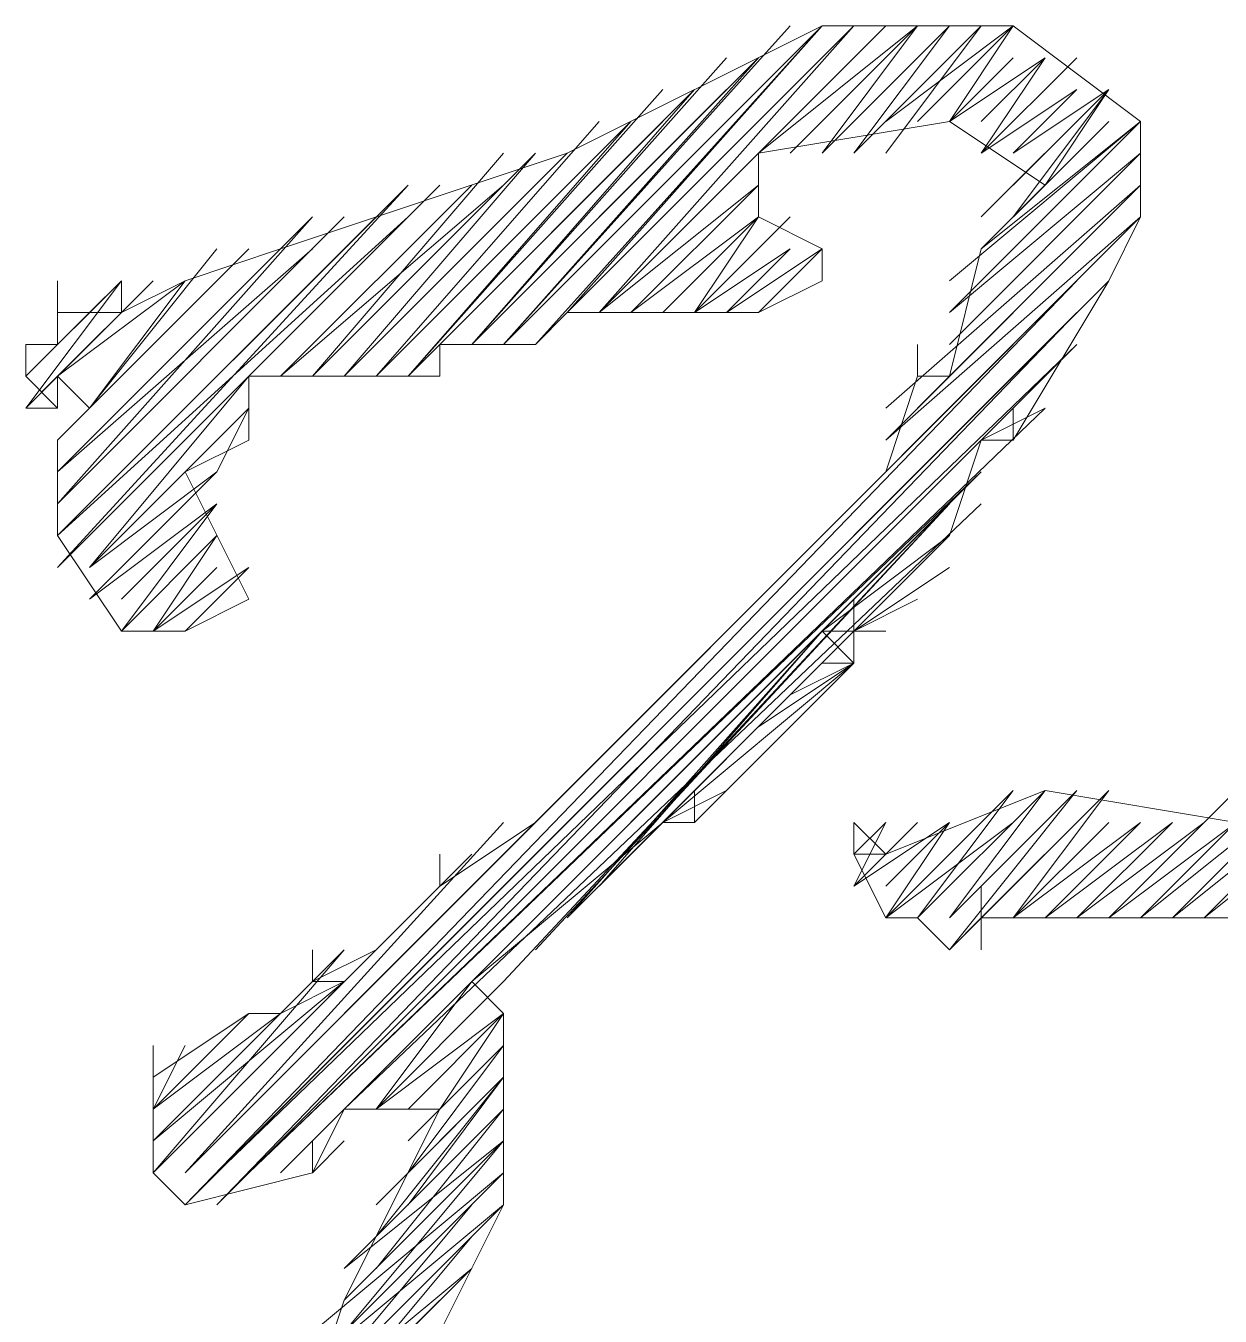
# Model space of a CAD drawing. Header units: millimetres. Extents: x 24 to 410, y 10 to 282.
# Drawn here: x 279.739 to 281.326, y 16.193 to 17.907 of the extents above; entities that cross this region are included whole.
import ezdxf

# ---------------------------------------------------------------- set-up
doc = ezdxf.new("R2010")
doc.units = ezdxf.units.MM
doc.layers.add('Watermark', color=7, linetype='Continuous')

msp = doc.modelspace()

# ---------------------------------------------------------------- linework, layer by layer
at = {"layer": 'Watermark', "color": 7, "lineweight": 0}
for points in [[(280.289, 16.171333), (280.373667, 16.340667), (280.373667, 16.594667), (280.331333, 16.637), (280.585333, 16.848667), (280.627667, 16.848667), (280.712333, 16.933333), (280.839333, 17.060333), (280.797, 17.102667), (280.839333, 17.102667), (280.966333, 17.229667), (281.008667, 17.356667), (281.051, 17.356667), (281.178, 17.568333), (281.220333, 17.653), (281.220333, 17.78), (281.051, 17.907), (280.797, 17.907), (280.458333, 17.737667), (280.077333, 17.610667), (279.950333, 17.568333), (279.865667, 17.526), (279.781, 17.526), (279.781, 17.483667), (279.738667, 17.483667), (279.738667, 17.441333), (279.781, 17.399), (279.781, 17.441333), (279.823333, 17.399), (279.781, 17.356667), (279.781, 17.229667), (279.865667, 17.102667), (279.950333, 17.102667), (280.035, 17.145), (279.950333, 17.314333), (280.035, 17.356667), (280.035, 17.441333), (280.289, 17.441333), (280.289, 17.483667), (280.416, 17.483667), (280.458333, 17.526), (280.712333, 17.526), (280.797, 17.568333), (280.797, 17.610667), (280.712333, 17.653), (280.712333, 17.737667), (280.966333, 17.78), (281.093333, 17.695333), (281.008667, 17.610667), (280.966333, 17.441333), (280.924, 17.441333), (280.881667, 17.314333), (280.416, 16.848667), (280.289, 16.764), (280.204333, 16.679333), (280.119667, 16.637), (280.077333, 16.594667), (280.035, 16.594667), (279.908, 16.51), (279.908, 16.383), (279.950333, 16.340667), (280.119667, 16.383), (280.162, 16.467667), (280.289, 16.467667), (280.162, 16.213667), (279.950333, 15.578667)], [(280.754667, 17.907), (280.373667, 17.483667), (280.797, 17.907), (280.373667, 17.483667), (280.797, 17.907), (280.373667, 17.483667)], [(280.416, 17.483667), (280.797, 17.907), (280.416, 17.483667), (280.797, 17.907), (280.416, 17.483667), (280.797, 17.907), (280.458333, 17.526), (280.839333, 17.907), (280.458333, 17.526), (280.839333, 17.907), (280.458333, 17.526), (280.839333, 17.907), (280.458333, 17.526), (280.839333, 17.907), (280.458333, 17.526), (280.839333, 17.907), (280.458333, 17.526)], [(280.500667, 17.526), (280.839333, 17.907), (280.500667, 17.526), (280.839333, 17.907)], [(280.500667, 17.526), (280.881667, 17.907), (280.500667, 17.526), (280.881667, 17.907), (280.500667, 17.526), (280.881667, 17.907), (280.500667, 17.526), (280.881667, 17.907), (280.500667, 17.526), (280.881667, 17.907)], [(280.500667, 17.526), (280.712333, 17.737667), (280.881667, 17.907)], [(280.712333, 17.737667), (280.881667, 17.907)], [(280.712333, 17.737667), (280.881667, 17.907)], [(280.712333, 17.737667), (280.881667, 17.907)], [(280.712333, 17.737667), (280.881667, 17.907)], [(280.712333, 17.737667), (280.924, 17.907)], [(280.754667, 17.737667), (280.924, 17.907)], [(280.754667, 17.737667), (280.924, 17.907)], [(280.754667, 17.737667), (280.924, 17.907)], [(280.754667, 17.737667), (280.924, 17.907)], [(280.754667, 17.737667), (280.924, 17.907)], [(280.754667, 17.737667), (280.924, 17.907)], [(280.754667, 17.737667), (280.924, 17.907)], [(280.754667, 17.737667), (280.924, 17.907)], [(280.754667, 17.737667), (280.924, 17.907)], [(280.754667, 17.737667), (280.924, 17.907)], [(280.754667, 17.737667), (280.924, 17.907)], [(280.797, 17.737667), (280.924, 17.907)], [(280.797, 17.737667), (280.924, 17.907)], [(280.797, 17.737667), (280.966333, 17.907)], [(280.797, 17.737667), (280.966333, 17.907)], [(280.797, 17.737667), (280.966333, 17.907)], [(280.797, 17.737667), (280.966333, 17.907)], [(280.797, 17.737667), (280.966333, 17.907)], [(280.797, 17.737667), (280.966333, 17.907)], [(280.797, 17.737667), (280.966333, 17.907)], [(280.797, 17.737667), (280.966333, 17.907)], [(280.839333, 17.737667), (280.966333, 17.907)], [(280.839333, 17.737667), (280.966333, 17.907)], [(280.839333, 17.737667), (280.966333, 17.907)], [(280.839333, 17.737667), (280.966333, 17.907)], [(280.839333, 17.737667), (280.966333, 17.907)], [(280.839333, 17.737667), (281.008667, 17.907)], [(280.839333, 17.737667), (281.008667, 17.907)], [(280.839333, 17.737667), (281.008667, 17.907)], [(280.839333, 17.737667), (281.008667, 17.907)], [(280.839333, 17.737667), (281.008667, 17.907)], [(280.839333, 17.737667), (281.008667, 17.907)], [(280.881667, 17.737667), (281.008667, 17.907)], [(280.881667, 17.737667), (281.008667, 17.907)], [(280.881667, 17.737667), (281.008667, 17.907)], [(280.881667, 17.737667), (281.008667, 17.907)], [(280.881667, 17.737667), (281.008667, 17.907)], [(280.881667, 17.737667), (281.008667, 17.907)], [(280.881667, 17.737667), (281.008667, 17.907)], [(280.881667, 17.737667), (281.008667, 17.907)], [(280.881667, 17.78), (281.051, 17.907)], [(280.881667, 17.78), (281.051, 17.907)], [(280.881667, 17.78), (281.051, 17.907)], [(280.924, 17.78), (281.051, 17.907)], [(280.924, 17.78), (281.051, 17.907)], [(280.924, 17.78), (281.051, 17.907)], [(280.924, 17.78), (281.051, 17.907)], [(280.924, 17.78), (281.051, 17.907)], [(280.924, 17.78), (281.051, 17.907)], [(280.924, 17.78), (281.051, 17.907)], [(280.924, 17.78), (281.051, 17.907)], [(280.924, 17.78), (281.051, 17.907)], [(280.924, 17.78), (281.051, 17.907)], [(280.924, 17.78), (281.051, 17.907)], [(280.966333, 17.78), (281.051, 17.907)], [(280.331333, 17.483667), (280.67, 17.864667)], [(280.331333, 17.483667), (280.712333, 17.864667)], [(280.331333, 17.483667), (280.712333, 17.864667)], [(280.331333, 17.483667), (280.712333, 17.864667)], [(280.331333, 17.483667), (280.712333, 17.864667)], [(280.331333, 17.483667), (280.712333, 17.864667)], [(280.373667, 17.483667), (280.712333, 17.864667)], [(280.712333, 17.864667), (280.373667, 17.483667), (280.754667, 17.864667), (280.373667, 17.483667), (280.754667, 17.864667), (280.373667, 17.483667), (280.754667, 17.864667), (280.373667, 17.483667), (280.754667, 17.864667)], [(280.966333, 17.78), (281.051, 17.864667)], [(280.966333, 17.78), (281.051, 17.864667)], [(280.966333, 17.78), (281.051, 17.864667)], [(280.966333, 17.78), (281.051, 17.864667)], [(280.966333, 17.78), (281.093333, 17.864667)], [(280.966333, 17.78), (281.093333, 17.864667)], [(280.966333, 17.78), (281.093333, 17.864667)], [(280.966333, 17.78), (281.093333, 17.864667)], [(280.966333, 17.78), (281.093333, 17.864667)], [(280.966333, 17.78), (281.093333, 17.864667)], [(280.966333, 17.78), (281.093333, 17.864667)], [(280.966333, 17.78), (281.093333, 17.864667), (280.966333, 17.78), (281.093333, 17.864667), (281.008667, 17.78), (281.093333, 17.864667), (281.008667, 17.78), (281.093333, 17.864667), (281.008667, 17.78), (281.093333, 17.864667), (281.008667, 17.737667), (281.093333, 17.864667), (281.008667, 17.737667), (281.093333, 17.864667), (281.008667, 17.737667), (281.093333, 17.864667), (281.008667, 17.737667), (281.135667, 17.864667), (281.008667, 17.737667), (281.135667, 17.864667), (281.008667, 17.737667), (281.135667, 17.864667), (281.008667, 17.737667), (281.135667, 17.864667)], [(280.246667, 17.441333), (280.585333, 17.822333)], [(280.246667, 17.441333), (280.585333, 17.822333)], [(280.246667, 17.441333), (280.627667, 17.822333)], [(280.246667, 17.441333), (280.627667, 17.822333)], [(280.246667, 17.441333), (280.627667, 17.822333)], [(280.246667, 17.441333), (280.627667, 17.822333)], [(280.627667, 17.822333), (280.289, 17.483667), (280.289, 17.441333)], [(280.627667, 17.822333), (280.289, 17.483667), (280.289, 17.441333)], [(280.331333, 17.483667), (280.627667, 17.822333)], [(280.331333, 17.483667), (280.67, 17.822333)], [(280.331333, 17.483667), (280.67, 17.822333)], [(280.331333, 17.483667), (280.67, 17.822333)], [(280.331333, 17.483667), (280.67, 17.822333)], [(280.331333, 17.483667), (280.67, 17.822333)], [(280.331333, 17.483667), (280.67, 17.822333)], [(281.051, 17.695333), (281.178, 17.822333), (281.051, 17.653), (281.178, 17.822333), (281.008667, 17.653)], [(281.051, 17.695333), (281.178, 17.822333), (281.051, 17.695333), (281.178, 17.822333), (281.051, 17.695333), (281.178, 17.822333), (281.093333, 17.695333), (281.178, 17.822333), (281.093333, 17.695333), (281.178, 17.822333), (281.093333, 17.695333)], [(280.204333, 17.441333), (280.500667, 17.78)], [(280.204333, 17.441333), (280.500667, 17.78)], [(280.204333, 17.441333), (280.500667, 17.78)], [(280.204333, 17.441333), (280.500667, 17.78)], [(280.204333, 17.441333), (280.543, 17.78)], [(280.204333, 17.441333), (280.543, 17.78)], [(280.204333, 17.441333), (280.543, 17.78)], [(280.204333, 17.441333), (280.543, 17.78)], [(280.204333, 17.441333), (280.543, 17.78)], [(280.246667, 17.441333), (280.543, 17.78)], [(280.246667, 17.441333), (280.543, 17.78)], [(280.246667, 17.441333), (280.585333, 17.78)], [(280.246667, 17.441333), (280.585333, 17.78)], [(280.246667, 17.441333), (280.585333, 17.78)], [(280.246667, 17.441333), (280.585333, 17.78)], [(280.246667, 17.441333), (280.585333, 17.78)], [(280.966333, 17.568333), (281.220333, 17.78)], [(280.966333, 17.526), (281.220333, 17.78)], [(280.966333, 17.526), (281.220333, 17.78)], [(280.966333, 17.526), (281.220333, 17.78)], [(281.008667, 17.610667), (281.178, 17.78), (281.008667, 17.610667), (281.178, 17.78), (281.008667, 17.610667), (281.220333, 17.78), (281.008667, 17.610667), (281.220333, 17.78), (281.008667, 17.568333), (281.220333, 17.78), (281.008667, 17.568333), (281.220333, 17.78), (281.008667, 17.568333)], [(281.008667, 17.568333), (281.220333, 17.78)], [(281.008667, 17.568333), (281.220333, 17.78)], [(281.008667, 17.568333), (281.220333, 17.78)], [(280.119667, 17.441333), (280.373667, 17.737667)], [(280.119667, 17.441333), (280.373667, 17.737667)], [(280.119667, 17.441333), (280.416, 17.737667)], [(280.119667, 17.441333), (280.416, 17.737667)], [(280.119667, 17.441333), (280.416, 17.737667)], [(280.119667, 17.441333), (280.416, 17.737667)], [(280.119667, 17.441333), (280.416, 17.737667)], [(280.119667, 17.441333), (280.416, 17.737667)], [(280.162, 17.441333), (280.416, 17.737667)], [(280.162, 17.441333), (280.416, 17.737667)], [(280.162, 17.441333), (280.416, 17.737667)], [(280.162, 17.441333), (280.416, 17.737667)], [(280.162, 17.441333), (280.458333, 17.737667)], [(280.162, 17.441333), (280.458333, 17.737667)], [(280.162, 17.441333), (280.458333, 17.737667)], [(280.162, 17.441333), (280.458333, 17.737667)], [(280.162, 17.441333), (280.458333, 17.737667)], [(280.162, 17.441333), (280.458333, 17.737667)], [(280.162, 17.441333), (280.458333, 17.737667)], [(280.162, 17.441333), (280.458333, 17.737667)], [(280.162, 17.441333), (280.458333, 17.737667)], [(280.204333, 17.441333), (280.500667, 17.737667)], [(280.204333, 17.441333), (280.500667, 17.737667)], [(280.204333, 17.441333), (280.500667, 17.737667)], [(280.966333, 17.526), (281.220333, 17.737667)], [(280.966333, 17.526), (281.220333, 17.737667)], [(280.966333, 17.526), (281.220333, 17.737667)], [(280.966333, 17.526), (281.220333, 17.737667)], [(280.966333, 17.526), (281.220333, 17.737667)], [(280.966333, 17.526), (281.220333, 17.737667)], [(280.966333, 17.483667), (281.220333, 17.737667)], [(280.966333, 17.483667), (281.220333, 17.737667)], [(280.966333, 17.483667), (281.220333, 17.737667)], [(280.966333, 17.483667), (281.220333, 17.737667)], [(280.966333, 17.483667), (281.220333, 17.737667)], [(280.966333, 17.483667), (281.220333, 17.737667)], [(280.966333, 17.483667), (281.220333, 17.737667)], [(280.966333, 17.483667), (281.220333, 17.737667)], [(280.966333, 17.483667), (281.220333, 17.737667)], [(280.246667, 17.695333), (279.781, 17.187333), (280.289, 17.695333), (279.781, 17.187333), (280.289, 17.695333), (279.781, 17.187333), (280.035, 17.441333), (280.289, 17.695333)], [(279.781, 17.187333), (280.035, 17.441333), (280.289, 17.695333)], [(279.823333, 17.187333), (280.035, 17.441333), (280.289, 17.695333)], [(279.823333, 17.187333), (280.035, 17.441333), (280.289, 17.695333)], [(279.823333, 17.187333), (280.035, 17.441333), (280.289, 17.695333)], [(280.077333, 17.441333), (280.331333, 17.695333)], [(280.077333, 17.441333), (280.331333, 17.695333)], [(280.077333, 17.441333), (280.331333, 17.695333)], [(280.077333, 17.441333), (280.331333, 17.695333)], [(280.077333, 17.441333), (280.331333, 17.695333)], [(280.077333, 17.441333), (280.331333, 17.695333)], [(280.077333, 17.441333), (280.331333, 17.695333)], [(280.077333, 17.441333), (280.331333, 17.695333)], [(280.077333, 17.441333), (280.331333, 17.695333)], [(280.077333, 17.441333), (280.331333, 17.695333)], [(280.077333, 17.441333), (280.373667, 17.695333)], [(280.077333, 17.441333), (280.373667, 17.695333)], [(280.119667, 17.441333), (280.373667, 17.695333)], [(280.119667, 17.441333), (280.373667, 17.695333)], [(280.119667, 17.441333), (280.373667, 17.695333)], [(280.119667, 17.441333), (280.373667, 17.695333)], [(280.119667, 17.441333), (280.373667, 17.695333)], [(280.500667, 17.526), (280.712333, 17.695333)], [(280.500667, 17.526), (280.712333, 17.695333)], [(280.543, 17.526), (280.712333, 17.695333)], [(280.543, 17.526), (280.712333, 17.695333)], [(280.543, 17.526), (280.712333, 17.695333)], [(280.543, 17.526), (280.712333, 17.695333)], [(280.543, 17.526), (280.712333, 17.695333)], [(280.543, 17.526), (280.712333, 17.695333)], [(280.543, 17.526), (280.712333, 17.695333)], [(280.881667, 17.399), (281.220333, 17.695333)], [(280.881667, 17.399), (281.220333, 17.695333)], [(280.881667, 17.399), (281.220333, 17.695333)], [(280.881667, 17.356667), (281.220333, 17.695333)], [(280.881667, 17.356667), (281.220333, 17.695333)], [(280.881667, 17.356667), (281.220333, 17.695333)], [(280.881667, 17.356667), (281.220333, 17.695333)], [(280.881667, 17.356667), (281.220333, 17.695333)], [(280.881667, 17.356667), (281.220333, 17.695333)], [(280.881667, 17.356667), (281.220333, 17.695333)], [(280.924, 17.399), (281.220333, 17.695333)], [(280.924, 17.399), (281.220333, 17.695333)], [(280.924, 17.399), (281.220333, 17.695333)], [(280.924, 17.399), (281.220333, 17.695333)], [(280.966333, 17.441333), (281.220333, 17.695333)], [(279.781, 17.314333), (280.119667, 17.610667), (279.781, 17.314333), (280.119667, 17.653), (279.781, 17.314333), (280.119667, 17.653), (279.781, 17.272), (280.119667, 17.653), (279.781, 17.272), (280.119667, 17.653), (279.781, 17.272), (280.162, 17.653), (279.781, 17.272), (280.162, 17.653), (279.781, 17.272), (280.162, 17.653), (279.781, 17.272), (280.162, 17.653), (279.781, 17.272), (280.162, 17.653)], [(280.881667, 17.314333), (281.220333, 17.653), (279.950333, 16.383), (281.220333, 17.653), (279.950333, 16.383), (281.220333, 17.653), (279.950333, 16.383), (281.220333, 17.653)], [(280.543, 17.526), (280.712333, 17.653)], [(280.543, 17.526), (280.712333, 17.653)], [(280.543, 17.526), (280.712333, 17.653)], [(280.543, 17.526), (280.712333, 17.653)], [(280.543, 17.526), (280.712333, 17.653)], [(280.543, 17.526), (280.712333, 17.653)], [(280.543, 17.526), (280.712333, 17.653)], [(280.585333, 17.526), (280.712333, 17.653)], [(280.585333, 17.526), (280.712333, 17.653)], [(280.585333, 17.526), (280.712333, 17.653)], [(280.585333, 17.526), (280.712333, 17.653)], [(280.585333, 17.526), (280.712333, 17.653)], [(280.585333, 17.526), (280.712333, 17.653)], [(280.585333, 17.526), (280.712333, 17.653)], [(280.585333, 17.526), (280.712333, 17.653)], [(280.585333, 17.526), (280.712333, 17.653)], [(280.585333, 17.526), (280.712333, 17.653)], [(280.585333, 17.526), (280.712333, 17.653)], [(280.585333, 17.526), (280.712333, 17.653)], [(280.585333, 17.526), (280.712333, 17.653)], [(280.585333, 17.526), (280.712333, 17.653)], [(280.585333, 17.526), (280.712333, 17.653)], [(280.627667, 17.526), (280.712333, 17.653)], [(280.627667, 17.526), (280.712333, 17.653)], [(280.627667, 17.526), (280.712333, 17.653)], [(280.627667, 17.526), (280.754667, 17.653)], [(280.627667, 17.526), (280.754667, 17.653)], [(280.627667, 17.526), (280.754667, 17.653)], [(280.627667, 17.526), (280.754667, 17.653)], [(280.881667, 17.356667), (281.220333, 17.653)], [(280.881667, 17.314333), (281.220333, 17.653)], [(280.881667, 17.314333), (281.220333, 17.653)], [(280.881667, 17.314333), (281.220333, 17.653)], [(280.881667, 17.314333), (281.220333, 17.653)], [(280.881667, 17.314333), (281.220333, 17.653)], [(280.881667, 17.314333), (281.220333, 17.653)], [(279.992667, 17.610667), (279.823333, 17.399), (280.035, 17.610667), (279.781, 17.356667), (280.035, 17.610667), (279.781, 17.356667), (280.035, 17.610667)], [(279.781, 17.314333), (280.077333, 17.610667), (279.781, 17.314333), (280.077333, 17.610667), (279.781, 17.314333), (280.077333, 17.610667), (279.781, 17.314333), (280.077333, 17.610667), (279.781, 17.314333), (280.077333, 17.610667)], [(280.627667, 17.526), (280.754667, 17.610667)], [(280.627667, 17.526), (280.754667, 17.610667)], [(280.627667, 17.526), (280.754667, 17.610667)], [(280.627667, 17.526), (280.754667, 17.610667)], [(280.627667, 17.526), (280.754667, 17.610667)], [(280.627667, 17.526), (280.754667, 17.610667)], [(280.627667, 17.526), (280.754667, 17.610667)], [(280.67, 17.526), (280.754667, 17.610667)], [(280.67, 17.526), (280.754667, 17.610667)], [(280.67, 17.526), (280.754667, 17.610667)], [(280.67, 17.526), (280.754667, 17.610667)], [(280.67, 17.526), (280.754667, 17.610667)], [(280.67, 17.526), (280.754667, 17.610667)], [(280.67, 17.526), (280.754667, 17.610667)], [(280.67, 17.526), (280.754667, 17.610667)], [(280.67, 17.526), (280.754667, 17.610667)], [(280.67, 17.526), (280.754667, 17.610667)], [(280.67, 17.526), (280.754667, 17.610667)], [(280.67, 17.526), (280.754667, 17.610667)], [(280.67, 17.526), (280.754667, 17.610667)], [(280.67, 17.526), (280.797, 17.610667)], [(280.67, 17.526), (280.797, 17.610667)], [(280.712333, 17.526), (280.797, 17.610667)], [(280.712333, 17.526), (280.797, 17.610667)], [(280.712333, 17.526), (280.797, 17.610667)], [(280.712333, 17.526), (280.797, 17.610667)], [(279.738667, 17.441333), (279.823333, 17.526), (279.865667, 17.568333)], [(279.738667, 17.441333), (279.823333, 17.526), (279.865667, 17.568333)], [(279.738667, 17.441333), (279.823333, 17.526), (279.865667, 17.568333)], [(279.738667, 17.441333), (279.823333, 17.526), (279.865667, 17.568333)], [(279.738667, 17.441333), (279.823333, 17.526), (279.865667, 17.568333), (279.738667, 17.441333), (279.865667, 17.568333), (279.738667, 17.399), (279.865667, 17.568333), (279.738667, 17.399), (279.908, 17.568333), (279.738667, 17.399), (279.908, 17.568333), (279.738667, 17.399), (279.908, 17.568333), (279.738667, 17.399), (279.781, 17.441333), (279.908, 17.568333)], [(279.738667, 17.399), (279.781, 17.441333), (279.908, 17.568333)], [(279.781, 17.526), (279.781, 17.568333)], [(279.781, 17.526), (279.781, 17.568333)], [(279.781, 17.526), (279.781, 17.568333)], [(279.781, 17.441333), (279.908, 17.568333)], [(279.781, 17.441333), (279.908, 17.568333)], [(279.781, 17.441333), (279.908, 17.568333)], [(279.823333, 17.399), (279.950333, 17.568333), (279.823333, 17.399), (279.950333, 17.568333), (279.823333, 17.399), (279.950333, 17.568333), (279.823333, 17.399), (279.950333, 17.568333), (279.823333, 17.399), (279.992667, 17.568333), (279.823333, 17.399), (279.992667, 17.568333), (279.823333, 17.399), (279.992667, 17.568333)], [(279.865667, 17.526), (279.865667, 17.568333)], [(280.712333, 17.526), (280.797, 17.568333)], [(280.712333, 17.526), (280.797, 17.568333)], [(280.712333, 17.526), (280.797, 17.568333)], [(280.712333, 17.526), (280.797, 17.568333)], [(280.712333, 17.526), (280.797, 17.568333)], [(280.712333, 17.526), (280.797, 17.568333)], [(280.712333, 17.526), (280.797, 17.568333)], [(280.712333, 17.526), (280.797, 17.568333)], [(279.781, 17.526), (279.781, 17.483667), (279.738667, 17.441333)], [(279.823333, 17.526), (279.781, 17.483667), (279.738667, 17.441333)], [(279.823333, 17.526), (279.781, 17.483667), (279.738667, 17.441333)], [(279.823333, 17.526), (279.781, 17.483667), (279.738667, 17.441333)], [(279.823333, 17.526), (279.781, 17.483667), (279.738667, 17.441333)], [(279.823333, 17.526), (279.781, 17.483667), (279.738667, 17.441333)], [(279.781, 17.483667), (279.823333, 17.526), (279.738667, 17.441333)], [(279.781, 17.483667), (279.781, 17.526)], [(279.781, 17.483667), (279.781, 17.526)], [(279.992667, 16.340667), (281.135667, 17.526)], [(279.738667, 17.441333), (279.738667, 17.483667)], [(279.738667, 17.441333), (279.738667, 17.483667)], [(279.738667, 17.441333), (279.738667, 17.483667)], [(279.738667, 17.441333), (279.738667, 17.483667)], [(279.738667, 17.441333), (279.738667, 17.483667)], [(279.992667, 16.340667), (281.135667, 17.483667)], [(279.992667, 16.383), (281.135667, 17.483667)], [(279.992667, 16.383), (281.135667, 17.483667)], [(279.992667, 16.383), (281.135667, 17.483667)], [(279.992667, 16.383), (281.093333, 17.483667)], [(279.992667, 16.383), (281.093333, 17.483667)], [(280.289, 17.441333), (280.289, 17.483667)], [(280.289, 17.441333), (280.289, 17.483667)], [(280.289, 17.441333), (280.289, 17.483667)], [(280.289, 17.441333), (280.289, 17.483667)], [(280.924, 17.441333), (280.924, 17.483667)], [(280.924, 17.441333), (280.924, 17.483667)], [(280.924, 17.441333), (280.924, 17.483667)], [(280.924, 17.441333), (280.924, 17.483667)], [(279.781, 17.399), (279.781, 17.441333)], [(279.823333, 17.187333), (280.035, 17.441333)], [(279.823333, 17.187333), (280.035, 17.441333)], [(280.035, 16.383), (281.093333, 17.441333)], [(280.035, 16.383), (281.093333, 17.441333)], [(280.035, 16.383), (281.093333, 17.441333)], [(280.035, 16.383), (281.093333, 17.441333)], [(280.035, 16.383), (281.093333, 17.441333)], [(280.035, 16.383), (281.093333, 17.441333)], [(280.035, 16.383), (281.093333, 17.441333)], [(280.924, 17.399), (280.966333, 17.441333)], [(280.924, 17.399), (280.966333, 17.441333)], [(279.738667, 17.399), (279.781, 17.399)], [(279.738667, 17.399), (279.781, 17.399)], [(279.738667, 17.399), (279.781, 17.399)], [(279.823333, 17.187333), (280.035, 17.399)], [(279.823333, 17.187333), (280.035, 17.399)], [(279.823333, 17.187333), (280.035, 17.399)], [(279.823333, 17.187333), (280.035, 17.399)], [(279.823333, 17.187333), (280.035, 17.399)], [(279.823333, 17.187333), (280.035, 17.399)], [(279.823333, 17.187333), (280.035, 17.399)], [(279.823333, 17.187333), (280.035, 17.399)], [(279.823333, 17.187333), (280.035, 17.399)], [(279.823333, 17.187333), (280.035, 17.399)], [(280.035, 17.399), (279.992667, 17.314333), (279.823333, 17.187333)], [(280.035, 17.399), (279.992667, 17.314333), (279.823333, 17.145)], [(279.992667, 17.356667), (280.035, 17.399)], [(279.992667, 17.356667), (280.035, 17.399)], [(280.035, 17.356667), (280.035, 17.399)], [(280.035, 17.356667), (280.035, 17.399)], [(280.035, 16.383), (281.093333, 17.399)], [(280.035, 16.383), (281.093333, 17.399)], [(281.008667, 17.356667), (281.093333, 17.399)], [(281.008667, 17.356667), (281.093333, 17.399)], [(281.008667, 17.356667), (281.093333, 17.399)], [(281.051, 17.356667), (281.051, 17.399)], [(281.051, 17.356667), (281.051, 17.399)], [(281.051, 17.356667), (281.051, 17.399)], [(279.823333, 17.187333), (279.992667, 17.314333)], [(279.823333, 17.145), (279.992667, 17.314333)], [(279.823333, 17.145), (279.992667, 17.314333)], [(279.823333, 17.145), (279.992667, 17.314333)], [(279.823333, 17.145), (279.992667, 17.314333)], [(279.823333, 17.145), (279.992667, 17.314333)], [(279.823333, 17.145), (279.992667, 17.314333)], [(279.823333, 17.145), (279.992667, 17.314333)], [(279.823333, 17.145), (279.992667, 17.314333)], [(280.035, 16.383), (281.008667, 17.314333)], [(280.077333, 16.383), (281.008667, 17.314333)], [(280.077333, 16.383), (281.008667, 17.314333)], [(280.077333, 16.383), (281.008667, 17.314333)], [(280.077333, 16.383), (281.008667, 17.314333)], [(280.077333, 16.383), (281.008667, 17.314333)], [(281.008667, 17.314333), (280.162, 16.467667), (280.077333, 16.383)], [(281.008667, 17.314333), (280.162, 16.467667), (280.077333, 16.383)], [(279.823333, 17.145), (279.992667, 17.272)], [(279.823333, 17.145), (279.992667, 17.272)], [(279.823333, 17.145), (279.992667, 17.272)], [(279.823333, 17.145), (279.992667, 17.272)], [(279.823333, 17.145), (279.992667, 17.272)], [(279.823333, 17.145), (279.992667, 17.272)], [(279.823333, 17.145), (279.992667, 17.272)], [(279.865667, 17.145), (279.992667, 17.272)], [(279.865667, 17.145), (279.992667, 17.272)], [(279.865667, 17.145), (279.992667, 17.272)], [(279.865667, 17.145), (279.992667, 17.272)], [(279.865667, 17.145), (279.992667, 17.272)], [(279.865667, 17.145), (279.992667, 17.272)], [(279.865667, 17.145), (279.992667, 17.272)], [(279.865667, 17.102667), (279.992667, 17.272)], [(279.865667, 17.102667), (279.992667, 17.272)], [(279.865667, 17.102667), (279.992667, 17.272)], [(279.865667, 17.102667), (279.992667, 17.272)], [(281.008667, 17.272), (280.162, 16.467667), (280.077333, 16.383)], [(280.162, 16.467667), (281.008667, 17.272)], [(280.162, 16.467667), (280.966333, 17.272)], [(280.162, 16.467667), (280.966333, 17.272)], [(280.373667, 16.637), (280.966333, 17.272)], [(280.373667, 16.679333), (280.966333, 17.272)], [(280.416, 16.679333), (280.966333, 17.272)], [(280.416, 16.721667), (280.966333, 17.272)], [(279.865667, 17.102667), (279.992667, 17.229667)], [(279.865667, 17.102667), (279.992667, 17.229667)], [(279.865667, 17.102667), (279.992667, 17.229667)], [(279.865667, 17.102667), (279.992667, 17.229667)], [(279.865667, 17.102667), (279.992667, 17.229667)], [(279.865667, 17.102667), (279.992667, 17.229667)], [(279.865667, 17.102667), (279.992667, 17.229667)], [(279.865667, 17.102667), (279.992667, 17.229667)], [(279.865667, 17.102667), (279.992667, 17.229667)], [(279.865667, 17.102667), (279.992667, 17.229667)], [(279.865667, 17.102667), (279.992667, 17.229667)], [(279.865667, 17.102667), (279.992667, 17.229667)], [(279.865667, 17.102667), (279.992667, 17.229667)], [(279.908, 17.102667), (279.992667, 17.229667)], [(279.908, 17.102667), (279.992667, 17.229667)], [(279.908, 17.102667), (279.992667, 17.229667)], [(279.908, 17.102667), (279.992667, 17.229667)], [(279.908, 17.102667), (279.992667, 17.229667)], [(280.458333, 16.721667), (280.966333, 17.229667)], [(280.458333, 16.721667), (280.797, 17.102667), (280.966333, 17.229667)], [(280.500667, 16.764), (280.839333, 17.102667), (280.966333, 17.229667)], [(280.543, 16.806333), (280.839333, 17.102667), (280.966333, 17.229667)], [(280.543, 16.806333), (280.839333, 17.102667), (280.966333, 17.229667)], [(280.839333, 17.102667), (280.966333, 17.229667)], [(280.839333, 17.102667), (280.966333, 17.229667)], [(279.908, 17.102667), (279.992667, 17.187333)], [(279.908, 17.102667), (279.992667, 17.187333)], [(279.908, 17.102667), (279.992667, 17.187333)], [(279.908, 17.102667), (279.992667, 17.187333)], [(279.908, 17.102667), (279.992667, 17.187333)], [(279.908, 17.102667), (279.992667, 17.187333)], [(279.908, 17.102667), (279.992667, 17.187333)], [(279.908, 17.102667), (279.992667, 17.187333)], [(279.908, 17.102667), (280.035, 17.187333)], [(279.908, 17.102667), (280.035, 17.187333)], [(279.908, 17.102667), (280.035, 17.187333)], [(279.908, 17.102667), (280.035, 17.187333)], [(279.950333, 17.102667), (280.035, 17.187333)], [(279.950333, 17.102667), (280.035, 17.187333)], [(279.950333, 17.102667), (280.035, 17.187333)], [(279.950333, 17.102667), (280.035, 17.187333)], [(279.950333, 17.102667), (280.035, 17.187333)], [(279.950333, 17.102667), (280.035, 17.187333)], [(280.839333, 17.102667), (280.966333, 17.187333)], [(280.839333, 17.102667), (280.924, 17.187333)], [(279.950333, 17.102667), (280.035, 17.145)], [(279.950333, 17.102667), (280.035, 17.145)], [(279.950333, 17.102667), (280.035, 17.145)], [(280.839333, 17.102667), (280.924, 17.145)], [(280.839333, 17.102667), (280.881667, 17.145)], [(280.839333, 17.102667), (280.839333, 17.145)], [(280.500667, 16.764), (280.797, 17.102667)], [(280.839333, 17.102667), (280.881667, 17.102667)], [(280.839333, 17.060333), (280.839333, 17.102667)], [(280.585333, 16.848667), (280.839333, 17.060333)], [(280.712333, 16.975667), (280.839333, 17.060333)], [(280.712333, 16.975667), (280.839333, 17.060333)], [(280.754667, 17.018), (280.839333, 17.060333)], [(280.797, 17.018), (280.839333, 17.060333)], [(280.797, 17.060333), (280.839333, 17.060333)], [(280.585333, 16.848667), (280.67, 16.933333)], [(280.585333, 16.848667), (280.67, 16.933333)], [(280.585333, 16.848667), (280.67, 16.933333)], [(280.585333, 16.848667), (280.67, 16.933333)], [(280.585333, 16.848667), (280.67, 16.891)], [(280.585333, 16.848667), (280.67, 16.891)], [(280.627667, 16.848667), (280.67, 16.891)], [(280.627667, 16.848667), (280.627667, 16.891)], [(280.627667, 16.848667), (280.627667, 16.891)], [(280.627667, 16.848667), (280.627667, 16.891)], [(280.627667, 16.848667), (280.627667, 16.891)], [(281.347333, 16.848667), (281.093333, 16.891), (280.881667, 16.806333), (280.839333, 16.848667), (280.839333, 16.806333), (280.881667, 16.721667), (280.924, 16.721667), (280.966333, 16.679333), (281.008667, 16.721667), (281.389667, 16.721667)], [(280.881667, 16.721667), (281.051, 16.891)], [(280.881667, 16.721667), (281.051, 16.891)], [(280.881667, 16.721667), (281.051, 16.891)], [(280.881667, 16.721667), (281.051, 16.891)], [(280.924, 16.721667), (281.051, 16.891)], [(280.924, 16.721667), (281.051, 16.891)], [(280.924, 16.721667), (281.093333, 16.891)], [(280.924, 16.721667), (281.093333, 16.891)], [(280.924, 16.721667), (281.093333, 16.891)], [(280.924, 16.721667), (281.093333, 16.891)], [(280.924, 16.721667), (281.093333, 16.891)], [(280.924, 16.721667), (281.093333, 16.891)], [(280.924, 16.721667), (281.093333, 16.891)], [(280.966333, 16.721667), (281.093333, 16.891)], [(280.966333, 16.721667), (281.093333, 16.891)], [(280.966333, 16.721667), (281.093333, 16.891)], [(280.966333, 16.721667), (281.093333, 16.891)], [(280.966333, 16.721667), (281.093333, 16.891)], [(280.966333, 16.721667), (281.093333, 16.891)], [(280.966333, 16.721667), (281.093333, 16.891)], [(280.966333, 16.721667), (281.135667, 16.891)], [(280.966333, 16.721667), (281.135667, 16.891)], [(280.966333, 16.721667), (281.135667, 16.891)], [(280.966333, 16.721667), (281.135667, 16.891)], [(280.966333, 16.721667), (281.135667, 16.891)], [(280.966333, 16.721667), (281.135667, 16.891)], [(280.966333, 16.721667), (281.135667, 16.891)], [(280.966333, 16.721667), (281.135667, 16.891)], [(280.966333, 16.679333), (281.135667, 16.891)], [(280.966333, 16.679333), (281.135667, 16.891)], [(280.966333, 16.679333), (281.135667, 16.891)], [(280.966333, 16.679333), (281.135667, 16.891)], [(280.966333, 16.679333), (281.135667, 16.891)], [(280.966333, 16.679333), (281.135667, 16.891)], [(280.966333, 16.679333), (281.135667, 16.891)], [(280.966333, 16.679333), (281.178, 16.891)], [(280.966333, 16.679333), (281.008667, 16.721667), (281.178, 16.891)], [(280.966333, 16.679333), (281.008667, 16.721667), (281.178, 16.891)], [(280.966333, 16.679333), (281.008667, 16.721667), (281.178, 16.891)], [(281.008667, 16.679333), (281.008667, 16.721667), (281.178, 16.891)], [(281.008667, 16.679333), (281.008667, 16.721667), (281.178, 16.891)], [(281.008667, 16.679333), (281.008667, 16.721667), (281.178, 16.891)], [(281.008667, 16.679333), (281.008667, 16.721667), (281.178, 16.891)], [(281.051, 16.721667), (281.178, 16.891)], [(281.051, 16.721667), (281.178, 16.891)], [(281.051, 16.721667), (281.178, 16.891)], [(281.051, 16.721667), (281.178, 16.891)], [(281.051, 16.721667), (281.178, 16.891)], [(281.178, 16.721667), (281.347333, 16.891)], [(281.178, 16.721667), (281.347333, 16.891)], [(281.178, 16.721667), (281.347333, 16.891)], [(281.178, 16.721667), (281.347333, 16.891)], [(281.220333, 16.721667), (281.389667, 16.891)], [(281.220333, 16.721667), (281.389667, 16.891)], [(281.220333, 16.721667), (281.389667, 16.891)], [(281.220333, 16.721667), (281.389667, 16.891)], [(281.220333, 16.721667), (281.389667, 16.891)], [(281.220333, 16.721667), (281.389667, 16.891)], [(281.220333, 16.721667), (281.389667, 16.891)], [(281.220333, 16.721667), (281.389667, 16.891)], [(281.220333, 16.721667), (281.432, 16.891)], [(281.220333, 16.721667), (281.432, 16.891)], [(281.220333, 16.721667), (281.432, 16.891)], [(281.220333, 16.721667), (281.432, 16.891)], [(281.220333, 16.721667), (281.432, 16.891)], [(281.220333, 16.721667), (281.432, 16.891)], [(281.262667, 16.721667), (281.432, 16.891)], [(281.262667, 16.721667), (281.432, 16.891)], [(281.262667, 16.721667), (281.432, 16.891)], [(281.262667, 16.721667), (281.432, 16.891)], [(281.262667, 16.721667), (281.432, 16.891)], [(281.262667, 16.721667), (281.432, 16.891)], [(281.262667, 16.721667), (281.432, 16.891)], [(281.262667, 16.721667), (281.474333, 16.891)], [(281.262667, 16.721667), (281.474333, 16.891)], [(281.262667, 16.721667), (281.474333, 16.891)], [(281.262667, 16.721667), (281.474333, 16.891)], [(281.262667, 16.721667), (281.474333, 16.891)], [(281.262667, 16.721667), (281.474333, 16.891)], [(281.262667, 16.721667), (281.474333, 16.891)], [(281.262667, 16.721667), (281.474333, 16.891)], [(281.305, 16.721667), (281.474333, 16.891)], [(281.305, 16.721667), (281.474333, 16.891)], [(281.305, 16.721667), (281.474333, 16.891)], [(281.305, 16.721667), (281.474333, 16.891)], [(281.305, 16.721667), (281.516667, 16.891)], [(281.305, 16.721667), (281.516667, 16.891)], [(281.305, 16.721667), (281.516667, 16.891)], [(281.305, 16.721667), (281.516667, 16.891)], [(281.305, 16.721667), (281.516667, 16.891)], [(281.305, 16.721667), (281.516667, 16.891)], [(281.305, 16.721667), (281.516667, 16.891)], [(281.305, 16.721667), (281.516667, 16.891)], [(281.305, 16.721667), (281.516667, 16.891)], [(281.305, 16.721667), (281.516667, 16.891)], [(279.950333, 16.383), (280.373667, 16.848667)], [(279.950333, 16.383), (280.416, 16.848667)], [(279.950333, 16.383), (280.416, 16.848667)], [(280.839333, 16.806333), (280.839333, 16.848667)], [(280.839333, 16.806333), (280.839333, 16.848667)], [(280.839333, 16.806333), (280.839333, 16.848667)], [(280.839333, 16.806333), (280.839333, 16.848667)], [(280.839333, 16.806333), (280.839333, 16.848667)], [(280.839333, 16.806333), (280.839333, 16.848667)], [(280.839333, 16.806333), (280.881667, 16.848667)], [(280.839333, 16.806333), (280.881667, 16.848667)], [(280.839333, 16.806333), (280.881667, 16.848667)], [(280.839333, 16.806333), (280.881667, 16.848667)], [(280.839333, 16.806333), (280.881667, 16.848667)], [(280.839333, 16.806333), (280.881667, 16.848667)], [(280.839333, 16.806333), (280.881667, 16.848667)], [(280.839333, 16.806333), (280.881667, 16.848667)], [(280.839333, 16.764), (280.881667, 16.848667)], [(280.839333, 16.764), (280.881667, 16.848667)], [(280.839333, 16.764), (280.924, 16.848667)], [(280.839333, 16.764), (280.924, 16.848667)], [(280.839333, 16.764), (280.924, 16.848667)], [(280.839333, 16.764), (280.924, 16.848667)], [(280.839333, 16.764), (280.924, 16.848667)], [(280.839333, 16.764), (280.924, 16.848667)], [(280.839333, 16.764), (280.924, 16.848667)], [(280.839333, 16.764), (280.924, 16.848667)], [(280.839333, 16.764), (280.924, 16.848667)], [(280.839333, 16.764), (280.924, 16.848667)], [(280.839333, 16.764), (280.924, 16.848667)], [(280.839333, 16.764), (280.966333, 16.848667)], [(280.839333, 16.764), (280.966333, 16.848667)], [(280.839333, 16.764), (280.966333, 16.848667)], [(280.839333, 16.764), (280.966333, 16.848667)], [(280.881667, 16.764), (280.966333, 16.848667)], [(280.881667, 16.721667), (280.966333, 16.848667)], [(280.881667, 16.721667), (280.966333, 16.848667)], [(280.881667, 16.721667), (280.966333, 16.848667)], [(280.881667, 16.721667), (280.966333, 16.848667)], [(280.881667, 16.721667), (280.966333, 16.848667)], [(280.881667, 16.721667), (281.008667, 16.848667)], [(280.881667, 16.721667), (281.008667, 16.848667)], [(280.881667, 16.721667), (281.008667, 16.848667)], [(280.881667, 16.721667), (281.008667, 16.848667)], [(280.881667, 16.721667), (281.008667, 16.848667)], [(280.881667, 16.721667), (281.008667, 16.848667)], [(280.881667, 16.721667), (281.008667, 16.848667)], [(280.881667, 16.721667), (281.008667, 16.848667)], [(280.881667, 16.721667), (281.008667, 16.848667)], [(280.881667, 16.721667), (281.008667, 16.848667)], [(280.881667, 16.721667), (281.051, 16.848667)], [(280.881667, 16.721667), (281.051, 16.848667)], [(280.881667, 16.721667), (281.051, 16.848667)], [(280.881667, 16.721667), (281.051, 16.848667)], [(281.051, 16.721667), (281.178, 16.848667)], [(281.051, 16.721667), (281.220333, 16.848667)], [(281.051, 16.721667), (281.220333, 16.848667)], [(281.051, 16.721667), (281.220333, 16.848667)], [(281.051, 16.721667), (281.220333, 16.848667)], [(281.051, 16.721667), (281.220333, 16.848667)], [(281.051, 16.721667), (281.220333, 16.848667)], [(281.051, 16.721667), (281.220333, 16.848667)], [(281.051, 16.721667), (281.220333, 16.848667)], [(281.093333, 16.721667), (281.220333, 16.848667)], [(281.093333, 16.721667), (281.220333, 16.848667)], [(281.093333, 16.721667), (281.220333, 16.848667)], [(281.093333, 16.721667), (281.220333, 16.848667)], [(281.093333, 16.721667), (281.220333, 16.848667)], [(281.093333, 16.721667), (281.220333, 16.848667)], [(281.093333, 16.721667), (281.220333, 16.848667)], [(281.093333, 16.721667), (281.262667, 16.848667)], [(281.093333, 16.721667), (281.262667, 16.848667)], [(281.093333, 16.721667), (281.262667, 16.848667)], [(281.093333, 16.721667), (281.262667, 16.848667)], [(281.093333, 16.721667), (281.262667, 16.848667)], [(281.093333, 16.721667), (281.262667, 16.848667)], [(281.093333, 16.721667), (281.262667, 16.848667)], [(281.093333, 16.721667), (281.262667, 16.848667)], [(281.135667, 16.721667), (281.262667, 16.848667)], [(281.135667, 16.721667), (281.262667, 16.848667)], [(281.135667, 16.721667), (281.262667, 16.848667)], [(281.135667, 16.721667), (281.262667, 16.848667)], [(281.135667, 16.721667), (281.262667, 16.848667)], [(281.135667, 16.721667), (281.262667, 16.848667)], [(281.135667, 16.721667), (281.305, 16.848667)], [(281.135667, 16.721667), (281.305, 16.848667)], [(281.135667, 16.721667), (281.305, 16.848667)], [(281.135667, 16.721667), (281.305, 16.848667)], [(281.135667, 16.721667), (281.305, 16.848667)], [(281.135667, 16.721667), (281.305, 16.848667)], [(281.135667, 16.721667), (281.305, 16.848667)], [(281.135667, 16.721667), (281.305, 16.848667)], [(281.178, 16.721667), (281.305, 16.848667)], [(281.178, 16.721667), (281.305, 16.848667)], [(281.178, 16.721667), (281.305, 16.848667)], [(281.178, 16.721667), (281.305, 16.848667)], [(281.178, 16.721667), (281.305, 16.848667)], [(281.178, 16.721667), (281.305, 16.848667)], [(281.178, 16.721667), (281.305, 16.848667)], [(281.178, 16.721667), (281.347333, 16.848667)], [(281.178, 16.721667), (281.347333, 16.848667)], [(281.178, 16.721667), (281.347333, 16.848667)], [(280.331333, 16.806333), (280.204333, 16.679333), (279.908, 16.383)], [(280.204333, 16.679333), (280.331333, 16.806333), (279.908, 16.383)], [(279.908, 16.383), (280.331333, 16.806333)], [(279.908, 16.383), (280.331333, 16.806333)], [(279.950333, 16.383), (280.373667, 16.806333)], [(279.950333, 16.383), (280.373667, 16.806333)], [(279.950333, 16.383), (280.373667, 16.806333)], [(279.950333, 16.383), (280.373667, 16.806333)], [(279.950333, 16.383), (280.373667, 16.806333)], [(280.289, 16.764), (280.289, 16.806333)], [(280.289, 16.764), (280.289, 16.806333)], [(280.839333, 16.806333), (280.881667, 16.806333)], [(280.839333, 16.806333), (280.881667, 16.806333)], [(280.839333, 16.806333), (280.881667, 16.806333)], [(280.246667, 16.721667), (280.289, 16.764)], [(280.246667, 16.721667), (280.289, 16.764)], [(281.008667, 16.721667), (281.008667, 16.764)], [(281.008667, 16.679333), (281.008667, 16.721667)], [(281.008667, 16.679333), (281.008667, 16.721667)], [(281.008667, 16.679333), (281.008667, 16.721667)], [(281.008667, 16.679333), (281.008667, 16.721667)], [(279.908, 16.425333), (280.162, 16.679333)], [(279.908, 16.425333), (280.162, 16.679333)], [(279.908, 16.383), (280.162, 16.679333)], [(279.908, 16.383), (280.162, 16.679333)], [(279.908, 16.383), (280.204333, 16.679333)], [(279.908, 16.383), (280.204333, 16.679333)], [(279.908, 16.383), (280.204333, 16.679333)], [(280.119667, 16.637), (280.119667, 16.679333)], [(280.119667, 16.637), (280.119667, 16.679333)], [(280.119667, 16.637), (280.119667, 16.679333)], [(279.908, 16.425333), (280.162, 16.637)], [(279.908, 16.425333), (280.162, 16.637)], [(279.908, 16.425333), (280.162, 16.637)], [(280.077333, 16.594667), (280.162, 16.637)], [(280.119667, 16.637), (280.162, 16.637)], [(280.119667, 16.594667), (280.162, 16.637)], [(280.162, 16.467667), (280.331333, 16.637)], [(280.204333, 16.467667), (280.331333, 16.637)], [(280.204333, 16.467667), (280.331333, 16.637)], [(280.204333, 16.467667), (280.331333, 16.637)], [(280.204333, 16.467667), (280.331333, 16.637)], [(280.204333, 16.467667), (280.331333, 16.637)], [(280.204333, 16.467667), (280.331333, 16.637)], [(280.204333, 16.467667), (280.373667, 16.637)], [(280.204333, 16.467667), (280.373667, 16.637)], [(280.204333, 16.467667), (280.373667, 16.637)], [(279.908, 16.467667), (280.035, 16.594667)], [(279.908, 16.467667), (280.035, 16.594667)], [(279.908, 16.467667), (280.035, 16.594667)], [(279.908, 16.467667), (280.035, 16.594667)], [(279.908, 16.467667), (280.035, 16.594667)], [(279.908, 16.467667), (280.077333, 16.594667)], [(279.908, 16.467667), (280.077333, 16.594667)], [(279.908, 16.467667), (280.077333, 16.594667)], [(279.908, 16.467667), (280.077333, 16.594667)], [(279.908, 16.425333), (280.077333, 16.594667)], [(279.908, 16.425333), (280.077333, 16.594667)], [(279.908, 16.425333), (280.077333, 16.594667)], [(279.908, 16.425333), (280.077333, 16.594667)], [(279.908, 16.425333), (280.077333, 16.594667)], [(279.908, 16.425333), (280.077333, 16.594667)], [(279.908, 16.425333), (280.077333, 16.594667)], [(279.908, 16.425333), (280.077333, 16.594667)], [(279.908, 16.425333), (280.077333, 16.594667)], [(280.204333, 16.467667), (280.373667, 16.594667)], [(280.204333, 16.467667), (280.373667, 16.594667)], [(280.204333, 16.467667), (280.373667, 16.594667)], [(280.204333, 16.467667), (280.373667, 16.594667)], [(280.204333, 16.467667), (280.373667, 16.594667)], [(280.204333, 16.467667), (280.373667, 16.594667)], [(280.204333, 16.467667), (280.373667, 16.594667)], [(280.246667, 16.467667), (280.373667, 16.594667)], [(280.246667, 16.467667), (280.373667, 16.594667)], [(280.246667, 16.467667), (280.373667, 16.594667)], [(280.246667, 16.467667), (280.373667, 16.594667)], [(280.246667, 16.467667), (280.373667, 16.594667)], [(280.246667, 16.467667), (280.373667, 16.594667)], [(280.246667, 16.467667), (280.373667, 16.594667)], [(280.246667, 16.467667), (280.373667, 16.594667)], [(280.246667, 16.467667), (280.373667, 16.594667)], [(280.246667, 16.467667), (280.373667, 16.594667)], [(280.246667, 16.467667), (280.373667, 16.594667)], [(280.246667, 16.467667), (280.373667, 16.594667)], [(280.246667, 16.467667), (280.373667, 16.594667)], [(280.246667, 16.467667), (280.373667, 16.594667)], [(280.246667, 16.467667), (280.373667, 16.594667)], [(280.246667, 16.467667), (280.373667, 16.594667)], [(280.289, 16.467667), (280.373667, 16.594667)], [(280.289, 16.467667), (280.373667, 16.594667)], [(279.908, 16.51), (279.908, 16.552333)], [(279.908, 16.467667), (279.950333, 16.552333)], [(279.908, 16.467667), (279.992667, 16.552333)], [(279.908, 16.467667), (279.992667, 16.552333)], [(280.246667, 16.425333), (280.373667, 16.552333)], [(280.246667, 16.425333), (280.373667, 16.552333)], [(280.246667, 16.425333), (280.373667, 16.552333)], [(280.246667, 16.425333), (280.373667, 16.552333)], [(280.246667, 16.425333), (280.373667, 16.552333)], [(280.246667, 16.425333), (280.373667, 16.552333)], [(280.246667, 16.425333), (280.373667, 16.552333)], [(280.246667, 16.425333), (280.373667, 16.552333)], [(280.246667, 16.383), (280.373667, 16.552333)], [(280.246667, 16.383), (280.373667, 16.552333)], [(280.246667, 16.383), (280.373667, 16.552333)], [(280.246667, 16.383), (280.373667, 16.552333)], [(279.908, 16.467667), (279.950333, 16.51)], [(280.204333, 16.340667), (280.373667, 16.51)], [(280.204333, 16.340667), (280.373667, 16.51)], [(280.204333, 16.340667), (280.373667, 16.51)], [(280.204333, 16.340667), (280.373667, 16.51)], [(280.204333, 16.340667), (280.373667, 16.51)], [(280.204333, 16.340667), (280.373667, 16.51)], [(280.204333, 16.298333), (280.373667, 16.51)], [(280.246667, 16.383), (280.373667, 16.51)], [(280.246667, 16.383), (280.373667, 16.51)], [(280.246667, 16.383), (280.373667, 16.51)], [(280.246667, 16.340667), (280.373667, 16.51)], [(280.077333, 16.383), (280.162, 16.467667)], [(280.162, 16.256), (280.373667, 16.467667)], [(280.162, 16.256), (280.373667, 16.467667)], [(280.162, 16.256), (280.373667, 16.467667)], [(280.162, 16.256), (280.373667, 16.467667)], [(280.204333, 16.298333), (280.373667, 16.467667)], [(280.204333, 16.298333), (280.373667, 16.467667)], [(280.204333, 16.298333), (280.373667, 16.467667)], [(280.204333, 16.298333), (280.373667, 16.467667)], [(280.204333, 16.298333), (280.373667, 16.467667)], [(280.204333, 16.298333), (280.373667, 16.467667)], [(280.204333, 16.298333), (280.373667, 16.467667)], [(280.204333, 16.256), (280.373667, 16.467667)], [(280.119667, 16.383), (280.162, 16.425333)], [(280.119667, 16.383), (280.162, 16.425333)], [(280.119667, 16.383), (280.162, 16.425333)], [(280.119667, 16.383), (280.162, 16.425333)], [(280.119667, 16.383), (280.119667, 16.425333)], [(280.119667, 16.383), (280.119667, 16.425333)], [(280.119667, 16.383), (280.119667, 16.425333)], [(280.162, 16.256), (280.373667, 16.425333)], [(280.162, 16.256), (280.373667, 16.425333)], [(280.162, 16.213667), (280.373667, 16.425333)], [(280.162, 16.213667), (280.373667, 16.425333)], [(280.162, 16.213667), (280.373667, 16.425333)], [(280.162, 16.213667), (280.373667, 16.425333)], [(280.162, 16.213667), (280.373667, 16.425333)], [(280.162, 16.213667), (280.373667, 16.425333)], [(280.162, 16.213667), (280.373667, 16.425333)], [(280.162, 16.213667), (280.373667, 16.425333)], [(280.162, 16.213667), (280.373667, 16.425333)], [(280.162, 16.171333), (280.373667, 16.425333)], [(280.119667, 16.171333), (280.373667, 16.383)], [(280.119667, 16.129), (280.373667, 16.383)], [(280.119667, 16.129), (280.373667, 16.383)], [(280.119667, 16.129), (280.373667, 16.383)], [(280.162, 16.171333), (280.373667, 16.383)], [(280.162, 16.171333), (280.373667, 16.383)], [(280.162, 16.171333), (280.373667, 16.383)], [(280.162, 16.171333), (280.373667, 16.383)], [(280.162, 16.171333), (280.373667, 16.383)], [(280.162, 16.171333), (280.373667, 16.383)], [(280.162, 16.171333), (280.373667, 16.383)], [(280.119667, 16.129), (280.373667, 16.340667)], [(280.119667, 16.129), (280.373667, 16.340667)], [(280.119667, 16.129), (280.373667, 16.340667)], [(280.119667, 16.129), (280.373667, 16.340667)], [(280.119667, 16.129), (280.373667, 16.340667)], [(280.119667, 16.129), (280.373667, 16.340667)], [(280.119667, 16.086667), (280.373667, 16.340667)], [(280.119667, 16.086667), (280.373667, 16.340667)], [(280.119667, 16.086667), (280.373667, 16.340667)], [(280.119667, 16.086667), (280.373667, 16.340667)], [(280.119667, 16.086667), (280.331333, 16.340667)], [(280.119667, 16.086667), (280.331333, 16.298333)], [(280.119667, 16.086667), (280.331333, 16.298333)], [(280.119667, 16.086667), (280.331333, 16.298333)], [(280.119667, 16.086667), (280.331333, 16.298333)], [(280.119667, 16.044333), (280.331333, 16.298333)], [(280.119667, 16.044333), (280.331333, 16.298333)], [(280.077333, 16.044333), (280.331333, 16.256)], [(280.119667, 16.044333), (280.331333, 16.256)], [(280.119667, 16.044333), (280.331333, 16.256)], [(280.119667, 16.044333), (280.331333, 16.256)], [(280.119667, 16.044333), (280.331333, 16.256)], [(280.119667, 16.044333), (280.331333, 16.256)], [(280.119667, 16.044333), (280.331333, 16.256)], [(280.077333, 16.002), (280.289, 16.213667)], [(280.077333, 16.002), (280.289, 16.213667)], [(280.077333, 16.002), (280.289, 16.213667)], [(280.077333, 16.002), (280.289, 16.213667)], [(280.077333, 16.002), (280.289, 16.213667)], [(280.077333, 16.002), (280.289, 16.213667)], [(280.077333, 16.002), (280.289, 16.213667)]]:
    msp.add_lwpolyline(points, dxfattribs=at)
for points in [[(281.008667, 17.737667), (281.135667, 17.822333)], [(281.051, 17.737667), (281.135667, 17.822333), (281.051, 17.737667), (281.135667, 17.822333), (281.051, 17.737667), (281.135667, 17.822333), (281.051, 17.737667), (281.135667, 17.822333), (281.051, 17.737667), (281.135667, 17.822333), (281.051, 17.737667), (281.135667, 17.822333), (281.051, 17.737667), (281.135667, 17.822333), (281.051, 17.737667), (281.178, 17.822333), (281.051, 17.737667), (281.178, 17.822333)], [(279.781, 17.229667), (280.204333, 17.653), (279.781, 17.229667), (280.204333, 17.653), (279.781, 17.229667), (280.204333, 17.653), (279.781, 17.229667), (280.204333, 17.653), (279.781, 17.229667), (280.204333, 17.653), (279.781, 17.229667), (280.246667, 17.653), (279.781, 17.229667), (280.246667, 17.653), (279.781, 17.229667), (280.246667, 17.695333), (279.781, 17.229667), (280.246667, 17.695333)], [(279.781, 17.441333), (279.950333, 17.568333), (279.781, 17.441333), (279.950333, 17.568333)], [(279.950333, 16.340667), (281.178, 17.568333), (279.950333, 16.340667), (281.178, 17.568333), (279.950333, 16.340667), (281.135667, 17.568333), (279.950333, 16.340667), (281.135667, 17.526), (279.950333, 16.340667), (281.135667, 17.526)], [(279.992667, 16.340667), (281.135667, 17.526)]]:
    msp.add_lwpolyline(points, close=True, dxfattribs=at)

doc.saveas('drawing.dxf')
